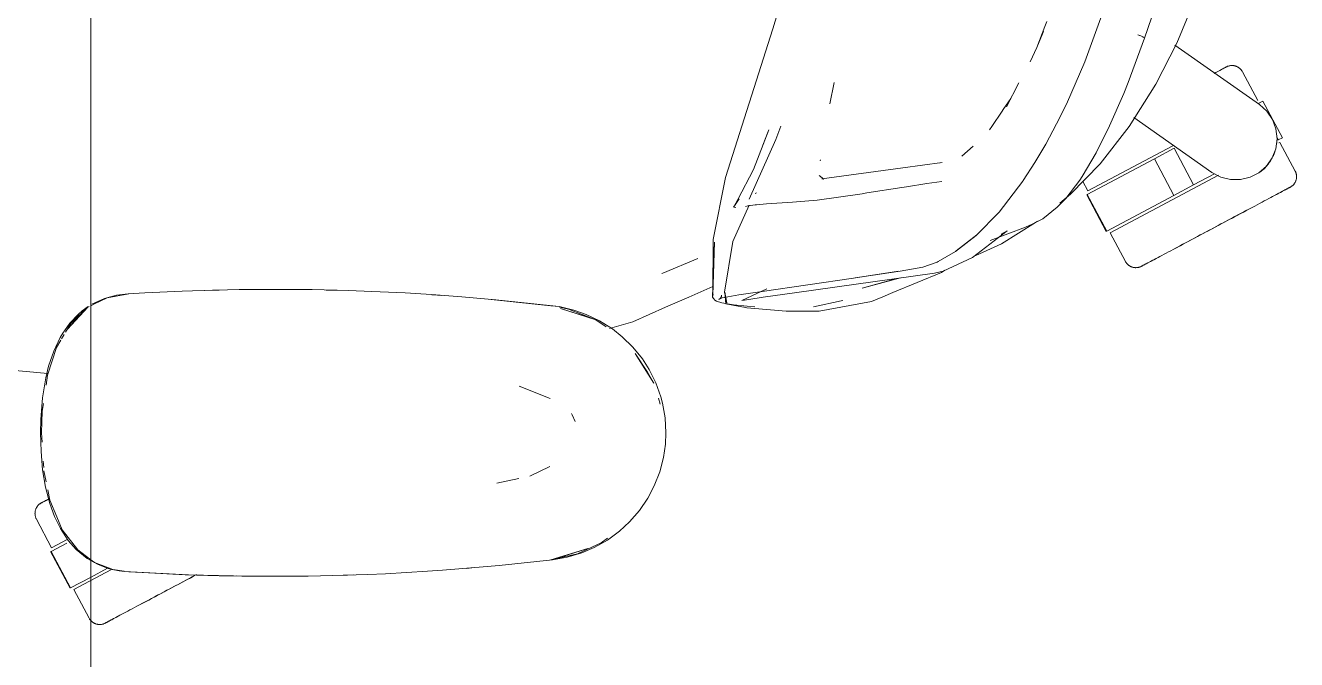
# Model space of a CAD drawing. Header units: millimetres. Extents: x 155927 to 295199, y -4084 to 97293.
# Drawn here: x 201563.6 to 201993.1, y 12370.2 to 12584.4 of the extents above; entities that cross this region are included whole.
import ezdxf

# ---------------------------------------------------------------- set-up
doc = ezdxf.new("R2010")
doc.units = ezdxf.units.MM
doc.header["$MEASUREMENT"] = 0
doc.layers.add('G-IMPT', color=8, linetype='CONTINUOUS', lineweight=9)
doc.layers.add('I-FURN', color=8, linetype='CONTINUOUS', lineweight=9)

msp = doc.modelspace()

# ---------------------------------------------------------------- linework, layer by layer
at = {"layer": 'G-IMPT'}
for p, q in [((201816.13, 12583.29), (201825.31, 12613.26)), ((201960.12, 12596.37), (201952.6, 12578.4)), ((201908.72, 12585.78), (201908.06, 12584.05)), ((201921.56, 12572.09), (201927.02, 12586.97)), ((201941.73, 12580.08), (201944.13, 12587.02)), ((201816.13, 12583.29), (201800.14, 12533.04)), ((201905.33, 12576.97), (201908.06, 12584.05)), ((201905.33, 12576.97), (201907.64, 12582.42)), ((201940.5, 12580.87), (201939.44, 12581.29)), ((201939.44, 12581.29), (201940.03, 12581.07)), ((201940.5, 12580.87), (201940.03, 12581.07)), ((201940.5, 12580.87), (201941.14, 12580.59)), ((201940.5, 12580.87), (201941.32, 12580.49)), ((201941.14, 12580.59), (201941.32, 12580.49)), ((201903.14, 12572.13), (201905.33, 12576.97)), ((201936.19, 12565.12), (201941.76, 12580.09)), ((201941.73, 12580.22), (201941.32, 12580.49)), ((201941.32, 12580.49), (201941.72, 12580.26)), ((201941.73, 12580.22), (201941.72, 12580.26)), ((201941.76, 12580.09), (201941.73, 12580.22)), ((201941.73, 12580.22), (201941.73, 12580.08)), ((201945.51, 12564.62), (201952.6, 12578.4)), ((201921.56, 12572.09), (201915.39, 12557.87)), ((201836.85, 12565.17), (201835.44, 12557.92)), ((201899.26, 12565.08), (201895.08, 12556.98)), ((201934.71, 12561.44), (201936.19, 12565.12)), ((201936.54, 12550.33), (201945.51, 12564.62)), ((201896.58, 12559.75), (201894.02, 12556)), ((201896.58, 12559.75), (201895.08, 12556.98)), ((201929.94, 12550.48), (201934.71, 12561.44)), ((201893.63, 12555.42), (201890.13, 12550.28)), ((201894.02, 12556), (201893.63, 12555.42)), ((201912, 12551.14), (201915.39, 12557.87)), ((201818.86, 12550.45), (201817.12, 12545.87)), ((201912, 12551.14), (201908.43, 12544.35)), ((201929.94, 12550.48), (201925.41, 12541.43)), ((201929.94, 12550.48), (201925.72, 12542.03)), ((201929.72, 12550.04), (201929.94, 12550.48)), ((201814.84, 12549.13), (201812.81, 12544.02)), ((201812.81, 12544.02), (201814.61, 12548.56)), ((201812.82, 12544.23), (201814.84, 12549.13)), ((201890.13, 12550.28), (201889.38, 12549.18)), ((201929.72, 12550.04), (201925.41, 12541.43)), ((201936.54, 12550.33), (201926.73, 12537.73)), ((201817.12, 12545.87), (201808.19, 12525.71)), ((201809.57, 12535.76), (201812.82, 12544.23)), ((201883.86, 12543.65), (201879.95, 12540.31)), ((201904.66, 12538.12), (201908.43, 12544.35)), ((201925.41, 12541.43), (201925.72, 12542.03)), ((201832.17, 12538.7), (201832.22, 12539.05)), ((201860.01, 12536.37), (201873.36, 12538.15)), ((201873.36, 12538.15), (201872.89, 12538.01)), ((201904.66, 12538.12), (201900.78, 12532.02)), ((201916.77, 12527.43), (201926.73, 12537.73)), ((201925.41, 12541.43), (201920.68, 12533.43)), ((201809.57, 12535.76), (201804.29, 12525.65)), ((201831.82, 12533.75), (201833.38, 12532.51)), ((201860.01, 12536.37), (201832.67, 12532.64)), ((201919.82, 12532.14), (201920.68, 12533.43)), ((201800.14, 12533.04), (201795.95, 12512.09)), ((201832.67, 12532.64), (201832.94, 12532.59)), ((201833.17, 12532.55), (201832.94, 12532.59)), ((201847.93, 12527.83), (201859.7, 12529.69)), ((201861.36, 12529.96), (201859.7, 12529.69)), ((201868.2, 12531.02), (201861.36, 12529.96)), ((201868.2, 12531.02), (201873.27, 12531.76)), ((201892.59, 12521.33), (201900.61, 12531.77)), ((201900.61, 12531.77), (201900.78, 12532.02)), ((201915.1, 12526.01), (201919.82, 12532.14)), ((201802.94, 12523.2), (201804.78, 12525.9)), ((201802.94, 12523.2), (201804.29, 12525.65)), ((201810.57, 12527.88), (201810.13, 12527.61)), ((201813.99, 12524.11), (201822.84, 12524.74)), ((201831.08, 12525.36), (201822.84, 12524.74)), ((201831.16, 12525.37), (201831.08, 12525.36)), ((201831.16, 12525.37), (201846.38, 12527.58)), ((201846.38, 12527.58), (201847.93, 12527.83)), ((201915.1, 12526.01), (201912.21, 12522.99)), ((201913.1, 12524.43), (201916.77, 12527.43)), ((201802.58, 12511.39), (201808.16, 12523.68)), ((201802.94, 12523.2), (201802.9, 12523.36)), ((201802.96, 12523.07), (201802.94, 12523.2)), ((201803.65, 12522.92), (201802.96, 12523.07)), ((201806.92, 12523.23), (201807.69, 12523.51)), ((201807.75, 12523.53), (201807.69, 12523.51)), ((201810.21, 12523.81), (201807.75, 12523.53)), ((201810.21, 12523.81), (201810.58, 12523.86)), ((201813.99, 12524.11), (201810.58, 12523.86)), ((201884.85, 12513.43), (201892.59, 12521.33)), ((201907.34, 12519.13), (201912.21, 12522.99)), ((201889.63, 12511.76), (201901.54, 12516.27)), ((201904.85, 12517.82), (201893.4, 12510.7)), ((201903.77, 12517.34), (201901.54, 12516.27)), ((201906.21, 12518.51), (201903.77, 12517.34)), ((201904.85, 12517.82), (201905.62, 12518.32)), ((201906.21, 12518.51), (201907.34, 12519.13)), ((201795.95, 12512.09), (201795.9, 12493.22)), ((201884.85, 12513.43), (201877.89, 12508.01)), ((201878.11, 12508.34), (201885.06, 12513.74)), ((201885.06, 12513.74), (201881.49, 12510.93)), ((201895.29, 12514.99), (201883.64, 12506.07)), ((201895.29, 12514.99), (201893.34, 12513.87)), ((201796.38, 12511.2), (201795.8, 12492.76)), ((201796.38, 12511.2), (201795.9, 12493.22)), ((201802.58, 12511.39), (201799.86, 12494.34)), ((201877.89, 12508.01), (201872.05, 12504.72)), ((201878.11, 12508.34), (201881.49, 12510.93)), ((201893.4, 12510.7), (201884.77, 12506.72)), ((201790.8, 12505.66), (201778.95, 12500.73)), ((201871.63, 12504.51), (201866.84, 12502.76)), ((201871.63, 12504.51), (201872.05, 12504.72)), ((201883.64, 12506.07), (201877.06, 12503.01)), ((201778.68, 12500.63), (201778.95, 12500.73)), ((201843.4, 12499.06), (201812.53, 12494.51)), ((201823.49, 12494.12), (201870.71, 12500.79)), ((201843.4, 12499.06), (201858.59, 12501.39)), ((201844.01, 12499.16), (201859.17, 12501.46)), ((201844.01, 12499.16), (201858.59, 12501.39)), ((201846.29, 12495.67), (201859.23, 12499.17)), ((201846.29, 12495.67), (201858.01, 12498.98)), ((201873.14, 12500.95), (201856.69, 12494.16)), ((201866.84, 12502.76), (201859.17, 12501.46)), ((201870.71, 12500.79), (201873.7, 12501.44)), ((201874.31, 12501.73), (201873.14, 12500.95)), ((201877.06, 12503.01), (201873.7, 12501.44)), ((201603.99, 12494.09), (201616.55, 12494.71)), ((201620.1, 12494.83), (201616.55, 12494.71)), ((201635.77, 12495.21), (201620.1, 12494.83)), ((201624.14, 12494.92), (201626.82, 12495.03)), ((201629.04, 12495.04), (201626.82, 12495.03)), ((201635.77, 12495.21), (201640.28, 12495.26)), ((201640.28, 12495.26), (201654.99, 12495.26)), ((201660.46, 12495.18), (201654.99, 12495.26)), ((201660.46, 12495.18), (201672.77, 12494.89)), ((201667.24, 12495.05), (201665.16, 12495.05)), ((201668.9, 12494.97), (201667.24, 12495.05)), ((201680.65, 12494.59), (201672.77, 12494.89)), ((201787.74, 12492.63), (201795.91, 12496.19)), ((201814.08, 12495.49), (201805.64, 12491.49)), ((201586.95, 12490.34), (201585.68, 12489.71)), ((201586.04, 12490.26), (201590.36, 12492.24)), ((201586.95, 12490.34), (201591.21, 12492.44)), ((201594.32, 12493.31), (201590.36, 12492.24)), ((201591.21, 12492.44), (201598.55, 12493.81)), ((201598.33, 12493.81), (201594.32, 12493.31)), ((201603.99, 12494.09), (201598.33, 12493.81)), ((201680.65, 12494.59), (201691.95, 12494.06)), ((201700.83, 12493.49), (201691.95, 12494.06)), ((201700.83, 12493.49), (201711.11, 12492.77)), ((201702.87, 12493.36), (201700.96, 12493.45)), ((201702.87, 12493.36), (201704.29, 12493.22)), ((201722.51, 12491.78), (201711.11, 12492.77)), ((201743.95, 12489.43), (201720.99, 12491.88)), ((201720.99, 12491.88), (201741.13, 12489.76)), ((201743.95, 12489.43), (201722.51, 12491.78)), ((201779.91, 12489.21), (201787.74, 12492.63)), ((201795.77, 12492.64), (201795.96, 12493.5)), ((201795.77, 12492.64), (201796.17, 12492.07)), ((201795.8, 12492.76), (201795.9, 12493.22)), ((201795.9, 12493.22), (201795.94, 12493.39)), ((201795.96, 12493.5), (201795.94, 12493.39)), ((201796.54, 12491.57), (201796.17, 12492.07)), ((201796.54, 12491.57), (201797.08, 12491.25)), ((201798.94, 12490.7), (201797.08, 12491.25)), ((201799.03, 12492.46), (201797.93, 12491.9)), ((201798.43, 12492.29), (201797.93, 12491.9)), ((201798.41, 12492.29), (201804.68, 12493.4)), ((201799.03, 12492.46), (201798.41, 12492.29)), ((201798.75, 12492.83), (201798.43, 12492.29)), ((201798.75, 12492.83), (201798.83, 12493.33)), ((201802.22, 12490.17), (201798.94, 12490.7)), ((201800.55, 12490.76), (201799.86, 12494.34)), ((201800.55, 12490.76), (201799.92, 12494.3)), ((201799.92, 12494.3), (201800.31, 12490.35)), ((201802.63, 12489.91), (201800.31, 12490.35)), ((201812.53, 12494.51), (201804.68, 12493.4)), ((201805.64, 12491.49), (201806.51, 12491.63)), ((201806.51, 12491.63), (201811.53, 12492.46)), ((201811.53, 12492.46), (201812.83, 12492.68)), ((201823.49, 12494.12), (201812.83, 12492.68)), ((201829.91, 12489.35), (201839.21, 12491.39)), ((201831.77, 12487.94), (201849.47, 12491.17)), ((201839.21, 12491.39), (201839.79, 12491.54)), ((201849.47, 12491.17), (201853.33, 12492.77)), ((201856.69, 12494.16), (201853.33, 12492.77)), ((201577.81, 12481.84), (201584.71, 12489.23)), ((201581.5, 12486.92), (201578.63, 12483.87)), ((201579, 12483.93), (201584.71, 12489.23)), ((201579.22, 12483.47), (201582.3, 12487)), ((201581.5, 12486.92), (201582.82, 12488.05)), ((201584.71, 12489.23), (201582.3, 12487)), ((201584.84, 12489.43), (201582.82, 12488.05)), ((201585.11, 12489.43), (201584.71, 12489.23)), ((201743.95, 12489.43), (201741.13, 12489.76)), ((201743.95, 12489.43), (201748.91, 12488.27)), ((201744.02, 12489.21), (201747.08, 12488.63)), ((201756.3, 12485.03), (201744.44, 12488.84)), ((201753.59, 12485.93), (201744.44, 12488.84)), ((201747.08, 12488.63), (201756.3, 12485.03)), ((201753.04, 12486.82), (201748.91, 12488.27)), ((201757.62, 12484.63), (201753.04, 12486.82)), ((201768.78, 12484.35), (201779.91, 12489.21)), ((201802.22, 12490.17), (201802.83, 12490.09)), ((201802.63, 12489.91), (201806.88, 12489.1)), ((201807.52, 12489.57), (201802.83, 12490.09)), ((201807.35, 12489.05), (201806.88, 12489.1)), ((201816.68, 12488.25), (201807.35, 12489.05)), ((201807.52, 12489.57), (201810.11, 12489.36)), ((201816.68, 12488.25), (201820.63, 12487.91)), ((201820.63, 12487.91), (201824.8, 12487.91)), ((201831.77, 12487.94), (201824.8, 12487.91)), ((201578.63, 12483.87), (201576.19, 12480.42)), ((201577.12, 12480.78), (201579, 12483.93)), ((201577.81, 12481.84), (201579.09, 12483.31)), ((201756.3, 12485.03), (201753.59, 12485.93)), ((201756.3, 12485.03), (201759.88, 12482.61)), ((201757.62, 12484.63), (201761.95, 12481.9)), ((201768.78, 12484.35), (201760.96, 12482.09)), ((201765.25, 12479.28), (201761.95, 12481.9)), ((201573.18, 12474.41), (201575.38, 12479.05)), ((201574.04, 12475.63), (201575.51, 12478.08)), ((201575.38, 12479.05), (201576.19, 12480.42)), ((201575.79, 12478.55), (201576.65, 12479.99)), ((201768.86, 12475.73), (201765.25, 12479.28)), ((201571.01, 12466.23), (201574.04, 12475.63)), ((201571.44, 12469.32), (201573.18, 12474.41)), ((201768.86, 12475.73), (201772.05, 12471.76)), ((201775.91, 12463.6), (201769.59, 12473.55)), ((201773.75, 12467.28), (201769.59, 12473.55)), ((201571.44, 12469.32), (201570.46, 12465.39)), ((201774.32, 12468.21), (201772.05, 12471.76)), ((201571.14, 12466.86), (201555.26, 12468.3)), ((201570.46, 12465.39), (201569.34, 12458.63)), ((201570.55, 12462.94), (201571.01, 12466.23)), ((201775.91, 12463.6), (201773.75, 12467.28)), ((201776.56, 12463.7), (201774.32, 12468.21)), ((201730.43, 12462.53), (201740.85, 12458.38)), ((201776.56, 12463.7), (201778.27, 12458.93)), ((201568.77, 12451.32), (201569.34, 12458.63)), ((201569.28, 12453.98), (201569.68, 12456.76)), ((201777.47, 12458.49), (201778.09, 12456.46)), ((201778.83, 12456.8), (201778.27, 12458.93)), ((201779.71, 12451.85), (201778.83, 12456.8)), ((201569.28, 12453.98), (201569.05, 12446.81)), ((201748.38, 12452.86), (201748.08, 12453.31)), ((201749.39, 12450.64), (201748.38, 12452.86)), ((201780.01, 12446.81), (201779.71, 12451.85)), ((201568.77, 12451.32), (201568.68, 12446.81)), ((201568.68, 12446.81), (201568.86, 12440.47)), ((201569.24, 12443.7), (201569.05, 12446.81)), ((201780.01, 12446.81), (201779.84, 12442.96)), ((201569.42, 12434.32), (201568.86, 12440.47)), ((201779.19, 12438.45), (201779.84, 12442.96)), ((201569.77, 12435.13), (201569.64, 12437.19)), ((201740.76, 12435.43), (201733.98, 12432.17)), ((201779.19, 12438.45), (201777.93, 12433.58)), ((201569.42, 12434.32), (201570.42, 12428.39)), ((201570.61, 12430.23), (201569.84, 12433.98)), ((201722.93, 12429.83), (201730.36, 12431.4)), ((201776.09, 12428.87), (201777.93, 12433.58)), ((201571.85, 12422.91), (201570.42, 12428.39)), ((201571.88, 12424.02), (201571.17, 12427.49)), ((201773.9, 12424.71), (201776.09, 12428.87)), ((201571.85, 12422.91), (201573.44, 12418.58)), ((201571.88, 12424.02), (201574.21, 12418.4)), ((201773.9, 12424.71), (201771.07, 12420.54)), ((201575.42, 12414.5), (201573.44, 12418.58)), ((201576.05, 12414.01), (201574.21, 12418.4)), ((201771.07, 12420.54), (201767.75, 12416.71)), ((201575.42, 12414.5), (201578.08, 12410.45)), ((201581.26, 12407.22), (201576.05, 12414.01)), ((201764.31, 12413.54), (201760.23, 12410.54)), ((201764.31, 12413.54), (201767.75, 12416.71)), ((201578.08, 12410.45), (201580.74, 12407.42)), ((201750.1, 12405.9), (201758.16, 12409.64)), ((201755.79, 12408.03), (201760.23, 12410.54)), ((201760.27, 12411.24), (201758.16, 12409.64)), ((201584.48, 12404.34), (201580.74, 12407.42)), ((201585.68, 12403.95), (201581.26, 12407.22)), ((201741.13, 12403.86), (201753.59, 12407.69)), ((201741.13, 12403.86), (201744.44, 12404.78)), ((201741.64, 12403.86), (201746.69, 12404.75)), ((201750.1, 12405.9), (201741.69, 12403.99)), ((201753.59, 12407.69), (201744.44, 12404.78)), ((201751.55, 12406.22), (201746.69, 12404.75)), ((201755.79, 12408.03), (201751.55, 12406.22)), ((201585.68, 12403.66), (201584.48, 12404.34)), ((201586.89, 12403.05), (201585.68, 12403.95)), ((201587.92, 12402.38), (201585.68, 12403.66)), ((201593.08, 12400.64), (201586.89, 12403.05)), ((201587.92, 12402.38), (201591.56, 12400.99)), ((201592.9, 12400.62), (201591.56, 12400.99)), ((201592.9, 12400.62), (201595.3, 12400.18)), ((201593.08, 12400.64), (201596.93, 12400.06)), ((201596.95, 12399.92), (201595.3, 12400.18)), ((201704.53, 12400.36), (201699.44, 12400.03)), ((201704.53, 12400.36), (201719.59, 12401.61)), ((201712.71, 12401.01), (201714.39, 12401.18)), ((201719.59, 12401.61), (201723.72, 12401.95)), ((201723.72, 12401.95), (201741.64, 12403.86)), ((201617.52, 12398.87), (201596.95, 12399.92)), ((201618.73, 12398.84), (201596.95, 12399.92)), ((201596.95, 12399.92), (201598.55, 12399.81)), ((201618.73, 12398.84), (201598.55, 12399.81)), ((201638.92, 12398.37), (201617.52, 12398.87)), ((201629.08, 12398.53), (201617.52, 12398.87)), ((201617.52, 12398.87), (201618.73, 12398.84)), ((201638.92, 12398.37), (201618.73, 12398.84)), ((201659.1, 12398.42), (201629.08, 12398.53)), ((201638.92, 12398.37), (201629.08, 12398.53)), ((201629.08, 12398.53), (201648.31, 12398.33)), ((201636.77, 12398.4), (201634.97, 12398.46)), ((201638.92, 12398.41), (201636.88, 12398.39)), ((201659.1, 12398.42), (201638.92, 12398.37)), ((201659.1, 12398.42), (201648.31, 12398.33)), ((201659.1, 12398.42), (201667.52, 12398.58)), ((201679.28, 12398.97), (201667.52, 12398.58)), ((201672.46, 12398.72), (201670.96, 12398.71)), ((201674.39, 12398.83), (201672.46, 12398.72)), ((201679.28, 12398.97), (201685.3, 12399.22)), ((201699.44, 12400.03), (201685.3, 12399.22))]:
    msp.add_line(p, q, dxfattribs=at)
at = {"layer": 'I-FURN'}
for p, q in [((201585.68, 12084.61), (201585.68, 13484.61)), ((201585.68, 13484.61), (201585.68, 12084.61)), ((201951.98, 12577.72), (201980.57, 12557.71)), ((201965.24, 12568.22), (201965.78, 12568.51)), ((201966.05, 12568.65), (201965.54, 12568.38)), ((201965.78, 12568.51), (201966.28, 12568.77)), ((201966.54, 12568.91), (201966.05, 12568.65)), ((201966.28, 12568.77), (201966.74, 12569.02)), ((201966.98, 12569.15), (201966.54, 12568.91)), ((201966.74, 12569.02), (201967.17, 12569.25)), ((201967.39, 12569.36), (201966.98, 12569.15)), ((201967.17, 12569.25), (201967.57, 12569.46)), ((201967.76, 12569.56), (201967.39, 12569.36)), ((201967.57, 12569.46), (201967.92, 12569.65)), ((201968.1, 12569.74), (201967.76, 12569.56)), ((201967.92, 12569.65), (201968.24, 12569.82)), ((201968.4, 12569.9), (201968.1, 12569.74)), ((201968.24, 12569.82), (201968.52, 12569.96)), ((201968.66, 12570.04), (201968.4, 12569.9)), ((201968.52, 12569.96), (201968.76, 12570.09)), ((201968.87, 12570.15), (201968.66, 12570.04)), ((201968.76, 12570.09), (201968.96, 12570.2)), ((201969.05, 12570.25), (201968.87, 12570.15)), ((201968.96, 12570.2), (201969.12, 12570.29)), ((201969.19, 12570.32), (201969.05, 12570.25)), ((201969.12, 12570.29), (201969.25, 12570.35)), ((201969.3, 12570.38), (201969.19, 12570.32)), ((201969.25, 12570.35), (201969.33, 12570.39)), ((201969.36, 12570.41), (201969.3, 12570.38)), ((201969.33, 12570.39), (201969.37, 12570.42)), ((201969.38, 12570.42), (201969.36, 12570.41)), ((201969.37, 12570.42), (201969.38, 12570.42)), ((201969.38, 12570.42), (201969.52, 12570.49)), ((201969.52, 12570.49), (201969.67, 12570.56)), ((201969.67, 12570.56), (201969.82, 12570.62)), ((201969.82, 12570.62), (201969.97, 12570.68)), ((201969.97, 12570.68), (201970.12, 12570.72)), ((201970.12, 12570.72), (201970.28, 12570.77)), ((201970.28, 12570.77), (201970.43, 12570.8)), ((201970.43, 12570.8), (201970.59, 12570.83)), ((201970.59, 12570.83), (201970.75, 12570.86)), ((201970.75, 12570.86), (201970.91, 12570.88)), ((201970.91, 12570.88), (201971.07, 12570.89)), ((201971.07, 12570.89), (201971.23, 12570.89)), ((201971.23, 12570.89), (201971.39, 12570.89)), ((201971.39, 12570.89), (201971.55, 12570.88)), ((201971.55, 12570.88), (201971.72, 12570.87)), ((201971.72, 12570.87), (201971.88, 12570.85)), ((201971.88, 12570.85), (201972.03, 12570.82)), ((201972.03, 12570.82), (201972.19, 12570.78)), ((201972.19, 12570.78), (201972.35, 12570.74)), ((201972.35, 12570.74), (201972.5, 12570.7)), ((201972.5, 12570.7), (201972.65, 12570.64)), ((201972.65, 12570.64), (201972.8, 12570.59)), ((201972.8, 12570.59), (201972.95, 12570.52)), ((201972.95, 12570.52), (201973.1, 12570.45)), ((201973.1, 12570.45), (201973.24, 12570.38)), ((201973.24, 12570.38), (201973.38, 12570.29)), ((201973.38, 12570.29), (201973.51, 12570.21)), ((201973.51, 12570.21), (201973.65, 12570.11)), ((201973.65, 12570.11), (201973.77, 12570.02)), ((201973.77, 12570.02), (201973.9, 12569.91)), ((201973.9, 12569.91), (201974.02, 12569.81)), ((201974.02, 12569.81), (201974.13, 12569.69)), ((201974.13, 12569.69), (201974.25, 12569.58)), ((201974.25, 12569.58), (201974.35, 12569.46)), ((201974.35, 12569.46), (201974.45, 12569.33)), ((201974.45, 12569.33), (201974.55, 12569.2)), ((201974.55, 12569.2), (201974.64, 12569.07)), ((201974.64, 12569.07), (201974.73, 12568.93)), ((201974.73, 12568.93), (201974.81, 12568.79)), ((201974.81, 12568.79), (201974.83, 12568.75)), ((201979.98, 12559.07), (201974.83, 12568.75)), ((201980.33, 12558.12), (201981.73, 12558.86)), ((201980.42, 12558.17), (201980.33, 12558.12)), ((201980.57, 12557.71), (201983.08, 12555.45)), ((201988.3, 12546.5), (201981.73, 12558.86)), ((201983.08, 12555.45), (201984.98, 12552.66)), ((201964.52, 12534.78), (201938.09, 12553.29)), ((201984.98, 12552.66), (201986.15, 12549.5)), ((201986.53, 12546.15), (201986.11, 12542.8)), ((201986.15, 12549.5), (201986.53, 12546.15)), ((201986.5, 12546.52), (201986.9, 12545.76)), ((201988.3, 12546.5), (201986.9, 12545.76)), ((201922.58, 12528.55), (201951.28, 12543.81)), ((201945.11, 12539.4), (201951.75, 12542.93)), ((201958.32, 12530.57), (201951.75, 12542.93)), ((201986.11, 12542.8), (201984.89, 12539.66)), ((201986.9, 12545.76), (201986.99, 12545.81)), ((201987.11, 12544.74), (201987.49, 12544.94)), ((201992.64, 12535.25), (201987.49, 12544.94)), ((201922.4, 12527.32), (201945.11, 12539.4)), ((201951.68, 12527.03), (201945.11, 12539.4)), ((201982.12, 12536.03), (201984.41, 12538.82)), ((201984.89, 12539.66), (201982.95, 12536.89)), ((201930.1, 12514.42), (201966.7, 12533.89)), ((201965.38, 12534.32), (201958.32, 12530.57)), ((201967.49, 12533.19), (201964.52, 12534.78)), ((201980.41, 12534.67), (201977.42, 12533.13)), ((201982.95, 12536.89), (201980.41, 12534.67)), ((201980.7, 12534.88), (201982.12, 12536.03)), ((201992.64, 12535.25), (201992.71, 12535.11)), ((201992.71, 12535.11), (201992.78, 12534.96)), ((201992.78, 12534.96), (201992.84, 12534.81)), ((201992.84, 12534.81), (201992.89, 12534.66)), ((201992.89, 12534.66), (201992.94, 12534.51)), ((201992.94, 12534.51), (201992.99, 12534.35)), ((201992.99, 12534.35), (201993.02, 12534.2)), ((201993.02, 12534.2), (201993.05, 12534.04)), ((201993.05, 12534.04), (201993.08, 12533.88)), ((201993.08, 12533.88), (201993.09, 12533.72)), ((201993.09, 12533.72), (201993.1, 12533.56)), ((201993.1, 12533.56), (201993.11, 12533.4)), ((201993.11, 12533.4), (201993.11, 12533.24)), ((201920.91, 12531.71), (201922.58, 12528.55)), ((201958.32, 12530.57), (201951.68, 12527.03)), ((201970.76, 12532.36), (201967.49, 12533.19)), ((201974.14, 12532.34), (201970.76, 12532.36)), ((201977.42, 12533.13), (201974.14, 12532.34)), ((201989.16, 12528.84), (201989.52, 12529.03)), ((201989.7, 12529.13), (201989.36, 12528.95)), ((201989.52, 12529.03), (201989.84, 12529.2)), ((201989.99, 12529.28), (201989.7, 12529.13)), ((201989.84, 12529.2), (201990.12, 12529.35)), ((201990.25, 12529.42), (201989.99, 12529.28)), ((201990.12, 12529.35), (201990.36, 12529.48)), ((201990.47, 12529.54), (201990.25, 12529.42)), ((201990.36, 12529.48), (201990.56, 12529.58)), ((201990.65, 12529.63), (201990.47, 12529.54)), ((201990.56, 12529.58), (201990.72, 12529.67)), ((201990.79, 12529.71), (201990.65, 12529.63)), ((201990.72, 12529.67), (201990.84, 12529.73)), ((201990.89, 12529.76), (201990.79, 12529.71)), ((201990.84, 12529.73), (201990.92, 12529.78)), ((201990.95, 12529.79), (201990.89, 12529.76)), ((201990.92, 12529.78), (201990.97, 12529.8)), ((201990.97, 12529.8), (201990.95, 12529.79)), ((201991.01, 12529.82), (201990.97, 12529.8)), ((201990.97, 12529.8), (201990.97, 12529.8)), ((201991.15, 12529.9), (201991.01, 12529.82)), ((201991.29, 12529.99), (201991.15, 12529.9)), ((201991.42, 12530.08), (201991.29, 12529.99)), ((201991.55, 12530.18), (201991.42, 12530.08)), ((201991.67, 12530.28), (201991.55, 12530.18)), ((201991.8, 12530.38), (201991.67, 12530.28)), ((201991.91, 12530.5), (201991.8, 12530.38)), ((201992.02, 12530.61), (201991.91, 12530.5)), ((201992.13, 12530.73), (201992.02, 12530.61)), ((201992.24, 12530.86), (201992.13, 12530.73)), ((201992.33, 12530.98), (201992.24, 12530.86)), ((201992.43, 12531.12), (201992.33, 12530.98)), ((201992.51, 12531.25), (201992.43, 12531.12)), ((201992.59, 12531.39), (201992.51, 12531.25)), ((201992.67, 12531.53), (201992.59, 12531.39)), ((201992.74, 12531.68), (201992.67, 12531.53)), ((201992.8, 12531.83), (201992.74, 12531.68)), ((201992.86, 12531.98), (201992.8, 12531.83)), ((201992.92, 12532.13), (201992.86, 12531.98)), ((201992.96, 12532.28), (201992.92, 12532.13)), ((201993, 12532.44), (201992.96, 12532.28)), ((201993.04, 12532.6), (201993, 12532.44)), ((201993.06, 12532.75), (201993.04, 12532.6)), ((201993.08, 12532.91), (201993.06, 12532.75)), ((201993.1, 12533.08), (201993.08, 12532.91)), ((201993.11, 12533.24), (201993.1, 12533.08)), ((201922.23, 12527.23), (201928.8, 12514.87)), ((201928.97, 12514.96), (201922.4, 12527.32)), ((201951.68, 12527.03), (201928.97, 12514.96)), ((201980.63, 12524.3), (201981.43, 12524.73)), ((201981.43, 12524.73), (201982.2, 12525.14)), ((201982.2, 12525.14), (201982.95, 12525.54)), ((201982.95, 12525.54), (201983.68, 12525.92)), ((201983.68, 12525.92), (201984.37, 12526.29)), ((201984.37, 12526.29), (201985.03, 12526.65)), ((201985.03, 12526.65), (201985.67, 12526.98)), ((201985.67, 12526.98), (201986.27, 12527.3)), ((201986.58, 12527.47), (201986, 12527.16)), ((201986.27, 12527.3), (201986.84, 12527.61)), ((201987.13, 12527.76), (201986.58, 12527.47)), ((201986.84, 12527.61), (201987.37, 12527.89)), ((201987.65, 12528.04), (201987.13, 12527.76)), ((201987.37, 12527.89), (201987.87, 12528.16)), ((201988.13, 12528.29), (201987.65, 12528.04)), ((201987.87, 12528.16), (201988.34, 12528.4)), ((201988.58, 12528.53), (201988.13, 12528.29)), ((201988.34, 12528.4), (201988.77, 12528.63)), ((201988.99, 12528.75), (201988.58, 12528.53)), ((201988.77, 12528.63), (201989.16, 12528.84)), ((201989.36, 12528.95), (201988.99, 12528.75)), ((201972.52, 12519.99), (201973.48, 12520.51)), ((201974, 12520.78), (201973.04, 12520.27)), ((201973.48, 12520.51), (201974.43, 12521.01)), ((201974.94, 12521.28), (201974, 12520.78)), ((201974.43, 12521.01), (201975.37, 12521.51)), ((201975.87, 12521.78), (201974.94, 12521.28)), ((201975.37, 12521.51), (201976.29, 12522)), ((201976.79, 12522.26), (201975.87, 12521.78)), ((201976.29, 12522), (201977.2, 12522.48)), ((201977.2, 12522.48), (201978.09, 12522.95)), ((201978.09, 12522.95), (201978.96, 12523.42)), ((201978.96, 12523.42), (201979.8, 12523.87)), ((201979.8, 12523.87), (201980.63, 12524.3)), ((201964.56, 12515.76), (201965.56, 12516.29)), ((201966.11, 12516.58), (201965.1, 12516.05)), ((201965.56, 12516.29), (201966.57, 12516.83)), ((201967.11, 12517.12), (201966.11, 12516.58)), ((201966.57, 12516.83), (201967.57, 12517.36)), ((201968.11, 12517.65), (201967.11, 12517.12)), ((201967.57, 12517.36), (201968.57, 12517.89)), ((201969.11, 12518.18), (201968.11, 12517.65)), ((201968.57, 12517.89), (201969.57, 12518.42)), ((201970.11, 12518.71), (201969.11, 12518.18)), ((201969.57, 12518.42), (201970.56, 12518.95)), ((201971.09, 12519.23), (201970.11, 12518.71)), ((201970.56, 12518.95), (201971.55, 12519.47)), ((201972.07, 12519.76), (201971.09, 12519.23)), ((201971.55, 12519.47), (201972.52, 12519.99)), ((201973.04, 12520.27), (201972.07, 12519.76)), ((201930.1, 12514.42), (201935.25, 12504.74)), ((201957.23, 12511.86), (201956.3, 12511.37)), ((201956.73, 12511.59), (201957.67, 12512.1)), ((201958.18, 12512.37), (201957.23, 12511.86)), ((201957.67, 12512.1), (201958.63, 12512.61)), ((201959.15, 12512.88), (201958.18, 12512.37)), ((201958.63, 12512.61), (201959.6, 12513.12)), ((201960.12, 12513.4), (201959.15, 12512.88)), ((201959.6, 12513.12), (201960.57, 12513.64)), ((201961.11, 12513.92), (201960.12, 12513.4)), ((201960.57, 12513.64), (201961.56, 12514.17)), ((201962.1, 12514.45), (201961.11, 12513.92)), ((201961.56, 12514.17), (201962.56, 12514.69)), ((201963.09, 12514.98), (201962.1, 12514.45)), ((201962.56, 12514.69), (201963.55, 12515.23)), ((201964.1, 12515.51), (201963.09, 12514.98)), ((201963.55, 12515.23), (201964.56, 12515.76)), ((201965.1, 12516.05), (201964.1, 12515.51)), ((201948.32, 12507.13), (201949.06, 12507.52)), ((201949.06, 12507.52), (201949.82, 12507.92)), ((201949.82, 12507.92), (201950.61, 12508.34)), ((201950.61, 12508.34), (201951.42, 12508.77)), ((201951.42, 12508.77), (201952.25, 12509.22)), ((201952.71, 12509.46), (201951.87, 12509.01)), ((201952.25, 12509.22), (201953.11, 12509.67)), ((201953.58, 12509.92), (201952.71, 12509.46)), ((201953.11, 12509.67), (201953.99, 12510.14)), ((201954.47, 12510.39), (201953.58, 12509.92)), ((201953.99, 12510.14), (201954.88, 12510.61)), ((201955.37, 12510.88), (201954.47, 12510.39)), ((201954.88, 12510.61), (201955.8, 12511.1)), ((201956.3, 12511.37), (201955.37, 12510.88)), ((201955.8, 12511.1), (201956.73, 12511.59)), ((201935.27, 12504.7), (201935.25, 12504.74)), ((201935.35, 12504.56), (201935.27, 12504.7)), ((201935.43, 12504.42), (201935.35, 12504.56)), ((201935.52, 12504.29), (201935.43, 12504.42)), ((201935.62, 12504.16), (201935.52, 12504.29)), ((201935.72, 12504.04), (201935.62, 12504.16)), ((201935.83, 12503.91), (201935.72, 12504.04)), ((201935.94, 12503.8), (201935.83, 12503.91)), ((201936.05, 12503.69), (201935.94, 12503.8)), ((201936.17, 12503.58), (201936.05, 12503.69)), ((201936.3, 12503.48), (201936.17, 12503.58)), ((201936.43, 12503.38), (201936.3, 12503.48)), ((201936.56, 12503.28), (201936.43, 12503.38)), ((201936.69, 12503.2), (201936.56, 12503.28)), ((201936.83, 12503.12), (201936.69, 12503.2)), ((201940.95, 12503.21), (201940.83, 12503.14)), ((201940.88, 12503.17), (201941.02, 12503.24)), ((201941.11, 12503.29), (201940.95, 12503.21)), ((201941.02, 12503.24), (201941.2, 12503.34)), ((201941.31, 12503.4), (201941.11, 12503.29)), ((201941.2, 12503.34), (201941.42, 12503.46)), ((201941.55, 12503.53), (201941.31, 12503.4)), ((201941.42, 12503.46), (201941.68, 12503.59)), ((201941.83, 12503.68), (201941.55, 12503.53)), ((201941.68, 12503.59), (201941.97, 12503.75)), ((201942.15, 12503.84), (201941.83, 12503.68)), ((201941.97, 12503.75), (201942.31, 12503.93)), ((201942.5, 12504.03), (201942.15, 12503.84)), ((201942.31, 12503.93), (201942.68, 12504.13)), ((201942.9, 12504.24), (201942.5, 12504.03)), ((201942.68, 12504.13), (201943.09, 12504.35)), ((201943.33, 12504.47), (201942.9, 12504.24)), ((201943.09, 12504.35), (201943.54, 12504.58)), ((201943.79, 12504.72), (201943.33, 12504.47)), ((201943.54, 12504.58), (201944.02, 12504.84)), ((201944.29, 12504.99), (201943.79, 12504.72)), ((201944.02, 12504.84), (201944.54, 12505.11)), ((201944.83, 12505.27), (201944.29, 12504.99)), ((201944.54, 12505.11), (201945.09, 12505.41)), ((201945.4, 12505.57), (201944.83, 12505.27)), ((201945.09, 12505.41), (201945.67, 12505.72)), ((201945.67, 12505.72), (201946.29, 12506.05)), ((201946.29, 12506.05), (201946.94, 12506.39)), ((201946.94, 12506.39), (201947.61, 12506.75)), ((201947.61, 12506.75), (201948.32, 12507.13)), ((201936.97, 12503.04), (201936.83, 12503.12)), ((201937.12, 12502.97), (201936.97, 12503.04)), ((201937.27, 12502.91), (201937.12, 12502.97)), ((201937.42, 12502.85), (201937.27, 12502.91)), ((201937.57, 12502.79), (201937.42, 12502.85)), ((201937.72, 12502.75), (201937.57, 12502.79)), ((201937.88, 12502.71), (201937.72, 12502.75)), ((201938.04, 12502.67), (201937.88, 12502.71)), ((201938.2, 12502.65), (201938.04, 12502.67)), ((201938.36, 12502.63), (201938.2, 12502.65)), ((201938.52, 12502.61), (201938.36, 12502.63)), ((201938.68, 12502.6), (201938.52, 12502.61)), ((201938.84, 12502.6), (201938.68, 12502.6)), ((201939, 12502.61), (201938.84, 12502.6)), ((201939.16, 12502.62), (201939, 12502.61)), ((201939.32, 12502.63), (201939.16, 12502.62)), ((201939.48, 12502.66), (201939.32, 12502.63)), ((201939.64, 12502.69), (201939.48, 12502.66)), ((201939.8, 12502.72), (201939.64, 12502.69)), ((201939.95, 12502.77), (201939.8, 12502.72)), ((201940.11, 12502.82), (201939.95, 12502.77)), ((201940.26, 12502.87), (201940.11, 12502.82)), ((201940.41, 12502.93), (201940.26, 12502.87)), ((201940.55, 12503), (201940.41, 12502.93)), ((201940.7, 12503.07), (201940.55, 12503)), ((201940.74, 12503.1), (201940.7, 12503.08)), ((201940.7, 12503.08), (201940.7, 12503.07)), ((201940.7, 12503.07), (201940.72, 12503.08)), ((201940.72, 12503.08), (201940.78, 12503.12)), ((201940.83, 12503.14), (201940.74, 12503.1)), ((201940.78, 12503.12), (201940.88, 12503.17)), ((201567.35, 12421.54), (201567.43, 12421.68)), ((201567.43, 12421.68), (201567.52, 12421.82)), ((201567.52, 12421.82), (201567.61, 12421.95)), ((201567.61, 12421.95), (201567.71, 12422.08)), ((201567.71, 12422.08), (201567.81, 12422.2)), ((201567.81, 12422.2), (201567.92, 12422.32)), ((201567.92, 12422.32), (201568.03, 12422.44)), ((201568.03, 12422.44), (201568.15, 12422.55)), ((201568.15, 12422.55), (201568.27, 12422.65)), ((201568.27, 12422.65), (201568.39, 12422.76)), ((201568.39, 12422.76), (201568.52, 12422.85)), ((201568.52, 12422.85), (201568.66, 12422.94)), ((201568.66, 12422.94), (201568.79, 12423.03)), ((201568.79, 12423.03), (201568.93, 12423.11)), ((201568.93, 12423.11), (201568.97, 12423.13)), ((201568.97, 12423.13), (201568.99, 12423.14)), ((201568.98, 12423.13), (201568.97, 12423.13)), ((201569.02, 12423.15), (201568.98, 12423.13)), ((201568.99, 12423.14), (201569.05, 12423.17)), ((201569.1, 12423.2), (201569.02, 12423.15)), ((201569.05, 12423.17), (201569.15, 12423.22)), ((201569.22, 12423.26), (201569.1, 12423.2)), ((201569.15, 12423.22), (201569.29, 12423.3)), ((201569.38, 12423.35), (201569.22, 12423.26)), ((201569.29, 12423.3), (201569.47, 12423.39)), ((201569.59, 12423.46), (201569.38, 12423.35)), ((201569.47, 12423.39), (201569.69, 12423.51)), ((201569.83, 12423.58), (201569.59, 12423.46)), ((201569.69, 12423.51), (201569.95, 12423.65)), ((201570.11, 12423.73), (201569.83, 12423.58)), ((201569.95, 12423.65), (201570.25, 12423.81)), ((201570.42, 12423.9), (201570.11, 12423.73)), ((201570.25, 12423.81), (201570.58, 12423.99)), ((201570.78, 12424.09), (201570.42, 12423.9)), ((201570.58, 12423.99), (201570.96, 12424.18)), ((201571.17, 12424.3), (201570.78, 12424.09)), ((201570.96, 12424.18), (201571.37, 12424.4)), ((201571.6, 12424.53), (201571.17, 12424.3)), ((201566.83, 12419.53), (201566.84, 12419.7)), ((201566.84, 12419.37), (201566.83, 12419.53)), ((201566.84, 12419.86), (201566.86, 12420.02)), ((201566.84, 12419.7), (201566.84, 12419.86)), ((201566.85, 12419.21), (201566.84, 12419.37)), ((201566.87, 12419.05), (201566.85, 12419.21)), ((201566.86, 12420.02), (201566.88, 12420.18)), ((201566.89, 12418.89), (201566.87, 12419.05)), ((201566.88, 12420.18), (201566.91, 12420.34)), ((201566.92, 12418.73), (201566.89, 12418.89)), ((201566.91, 12420.34), (201566.94, 12420.49)), ((201566.96, 12418.58), (201566.92, 12418.73)), ((201566.94, 12420.49), (201566.98, 12420.65)), ((201567, 12418.42), (201566.96, 12418.58)), ((201566.98, 12420.65), (201567.03, 12420.8)), ((201567.05, 12418.27), (201567, 12418.42)), ((201567.03, 12420.8), (201567.08, 12420.96)), ((201567.1, 12418.12), (201567.05, 12418.27)), ((201567.08, 12420.96), (201567.14, 12421.11)), ((201567.16, 12417.97), (201567.1, 12418.12)), ((201567.14, 12421.11), (201567.2, 12421.25)), ((201567.23, 12417.82), (201567.16, 12417.97)), ((201567.2, 12421.25), (201567.27, 12421.4)), ((201567.3, 12417.68), (201567.23, 12417.82)), ((201567.27, 12421.4), (201567.35, 12421.54)), ((201567.3, 12417.68), (201572.45, 12407.99)), ((201572.27, 12406.76), (201577.56, 12409.58)), ((201572.45, 12407.99), (201577.65, 12410.75)), ((201572.1, 12406.67), (201578.67, 12394.31)), ((201578.84, 12394.4), (201572.27, 12406.76)), ((201585.25, 12396.68), (201592.63, 12400.6)), ((201591.35, 12401.05), (201585.54, 12397.96)), ((201585.54, 12397.96), (201578.84, 12394.4)), ((201579.97, 12393.86), (201585.25, 12396.68)), ((201615.98, 12396.02), (201614.97, 12395.49)), ((201615.43, 12395.73), (201616.44, 12396.27)), ((201616.98, 12396.56), (201615.98, 12396.02)), ((201616.44, 12396.27), (201617.44, 12396.8)), ((201617.98, 12397.09), (201616.98, 12396.56)), ((201617.44, 12396.8), (201618.44, 12397.34)), ((201618.98, 12397.62), (201617.98, 12397.09)), ((201618.44, 12397.34), (201619.44, 12397.87)), ((201619.98, 12398.15), (201618.98, 12397.62)), ((201619.44, 12397.87), (201620.43, 12398.39)), ((201620.96, 12398.68), (201619.98, 12398.15)), ((201620.43, 12398.39), (201621.42, 12398.92)), ((201579.97, 12393.86), (201585.12, 12384.18)), ((201606.6, 12391.04), (201607.54, 12391.54)), ((201608.05, 12391.81), (201607.1, 12391.31)), ((201607.54, 12391.54), (201608.5, 12392.05)), ((201609.02, 12392.32), (201608.05, 12391.81)), ((201608.5, 12392.05), (201609.47, 12392.56)), ((201609.99, 12392.84), (201609.02, 12392.32)), ((201609.47, 12392.56), (201610.44, 12393.08)), ((201610.98, 12393.36), (201609.99, 12392.84)), ((201610.44, 12393.08), (201611.43, 12393.61)), ((201611.97, 12393.89), (201610.98, 12393.36)), ((201611.43, 12393.61), (201612.43, 12394.14)), ((201612.96, 12394.42), (201611.97, 12393.89)), ((201612.43, 12394.14), (201613.42, 12394.67)), ((201613.97, 12394.95), (201612.96, 12394.42)), ((201613.42, 12394.67), (201614.43, 12395.2)), ((201614.97, 12395.49), (201613.97, 12394.95)), ((201614.43, 12395.2), (201615.43, 12395.73)), ((201598.93, 12386.96), (201599.69, 12387.36)), ((201599.69, 12387.36), (201600.48, 12387.78)), ((201600.48, 12387.78), (201601.29, 12388.21)), ((201601.29, 12388.21), (201602.12, 12388.66)), ((201602.58, 12388.9), (201601.74, 12388.45)), ((201602.12, 12388.66), (201602.98, 12389.11)), ((201603.45, 12389.36), (201602.58, 12388.9)), ((201602.98, 12389.11), (201603.86, 12389.58)), ((201604.34, 12389.83), (201603.45, 12389.36)), ((201603.86, 12389.58), (201604.75, 12390.06)), ((201605.24, 12390.32), (201604.34, 12389.83)), ((201604.75, 12390.06), (201605.67, 12390.54)), ((201606.17, 12390.81), (201605.24, 12390.32)), ((201605.67, 12390.54), (201606.6, 12391.04)), ((201607.1, 12391.31), (201606.17, 12390.81)), ((201585.14, 12384.14), (201585.12, 12384.18)), ((201585.22, 12384), (201585.14, 12384.14)), ((201585.3, 12383.86), (201585.22, 12384)), ((201585.39, 12383.73), (201585.3, 12383.86)), ((201585.49, 12383.6), (201585.39, 12383.73)), ((201585.59, 12383.48), (201585.49, 12383.6)), ((201585.7, 12383.36), (201585.59, 12383.48)), ((201585.81, 12383.24), (201585.7, 12383.36)), ((201585.92, 12383.13), (201585.81, 12383.24)), ((201586.04, 12383.02), (201585.92, 12383.13)), ((201586.17, 12382.92), (201586.04, 12383.02)), ((201591.42, 12382.97), (201591.18, 12382.84)), ((201591.29, 12382.9), (201591.55, 12383.03)), ((201591.7, 12383.12), (201591.42, 12382.97)), ((201591.55, 12383.03), (201591.84, 12383.19)), ((201592.02, 12383.29), (201591.7, 12383.12)), ((201591.84, 12383.19), (201592.18, 12383.37)), ((201592.37, 12383.47), (201592.02, 12383.29)), ((201592.18, 12383.37), (201592.55, 12383.57)), ((201592.77, 12383.68), (201592.37, 12383.47)), ((201592.55, 12383.57), (201592.96, 12383.79)), ((201593.2, 12383.91), (201592.77, 12383.68)), ((201592.96, 12383.79), (201593.41, 12384.02)), ((201593.66, 12384.16), (201593.2, 12383.91)), ((201593.41, 12384.02), (201593.89, 12384.28)), ((201594.16, 12384.43), (201593.66, 12384.16)), ((201593.89, 12384.28), (201594.41, 12384.55)), ((201594.7, 12384.71), (201594.16, 12384.43)), ((201594.41, 12384.55), (201594.96, 12384.85)), ((201595.27, 12385.01), (201594.7, 12384.71)), ((201594.96, 12384.85), (201595.54, 12385.16)), ((201595.54, 12385.16), (201596.16, 12385.49)), ((201596.16, 12385.49), (201596.81, 12385.83)), ((201596.81, 12385.83), (201597.48, 12386.19)), ((201597.48, 12386.19), (201598.19, 12386.57)), ((201598.19, 12386.57), (201598.93, 12386.96)), ((201586.3, 12382.82), (201586.17, 12382.92)), ((201586.43, 12382.73), (201586.3, 12382.82)), ((201586.56, 12382.64), (201586.43, 12382.73)), ((201586.7, 12382.56), (201586.56, 12382.64)), ((201586.84, 12382.48), (201586.7, 12382.56)), ((201586.99, 12382.41), (201586.84, 12382.48)), ((201587.14, 12382.35), (201586.99, 12382.41)), ((201587.29, 12382.29), (201587.14, 12382.35)), ((201587.44, 12382.23), (201587.29, 12382.29)), ((201587.59, 12382.19), (201587.44, 12382.23)), ((201587.75, 12382.15), (201587.59, 12382.19)), ((201587.91, 12382.11), (201587.75, 12382.15)), ((201588.07, 12382.09), (201587.91, 12382.11)), ((201588.23, 12382.07), (201588.07, 12382.09)), ((201588.39, 12382.05), (201588.23, 12382.07)), ((201588.55, 12382.04), (201588.39, 12382.05)), ((201588.71, 12382.04), (201588.55, 12382.04)), ((201588.87, 12382.05), (201588.71, 12382.04)), ((201589.03, 12382.06), (201588.87, 12382.05)), ((201589.19, 12382.07), (201589.03, 12382.06)), ((201589.35, 12382.1), (201589.19, 12382.07)), ((201589.51, 12382.13), (201589.35, 12382.1)), ((201589.67, 12382.17), (201589.51, 12382.13)), ((201589.82, 12382.21), (201589.67, 12382.17)), ((201589.98, 12382.26), (201589.82, 12382.21)), ((201590.13, 12382.31), (201589.98, 12382.26)), ((201590.28, 12382.37), (201590.13, 12382.31)), ((201590.42, 12382.44), (201590.28, 12382.37)), ((201590.57, 12382.51), (201590.42, 12382.44)), ((201590.61, 12382.54), (201590.57, 12382.52)), ((201590.57, 12382.52), (201590.57, 12382.51)), ((201590.57, 12382.51), (201590.59, 12382.52)), ((201590.59, 12382.52), (201590.65, 12382.56)), ((201590.7, 12382.58), (201590.61, 12382.54)), ((201590.65, 12382.56), (201590.75, 12382.61)), ((201590.82, 12382.65), (201590.7, 12382.58)), ((201590.75, 12382.61), (201590.89, 12382.68)), ((201590.98, 12382.73), (201590.82, 12382.65)), ((201590.89, 12382.68), (201591.07, 12382.78)), ((201591.18, 12382.84), (201590.98, 12382.73)), ((201591.07, 12382.78), (201591.29, 12382.9))]:
    msp.add_line(p, q, dxfattribs=at)
for points in [[(201986.5, 12546.52), (201986.51, 12546.29), (201986.51, 12545.75), (201986.47, 12545.08), (201986.43, 12544.71)], [(201983.57, 12537.61), (201983.23, 12537.19), (201982.9, 12536.76), (201982.47, 12536.37)]]:
    msp.add_open_spline(points, degree=3, dxfattribs=at)
msp.add_open_spline([(201985.91, 12542.1), (201985.76, 12541.63), (201985.54, 12541), (201985.24, 12540.37), (201985.17, 12540.21)], degree=3, knots=[-0.6, -0.6, -0.6, -0.6, -0.5, -0.4680239, -0.4680239, -0.4680239, -0.4680239], dxfattribs=at)

doc.saveas('drawing.dxf')
